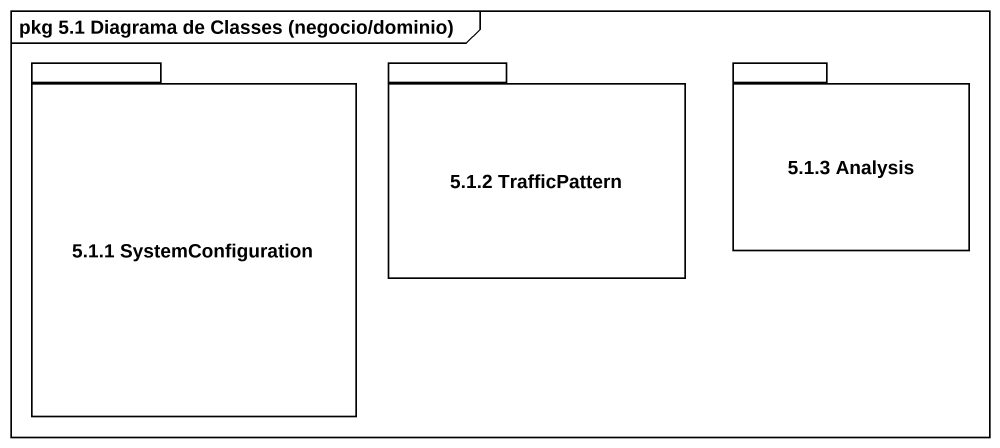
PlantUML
@startuml
mainframe pkg 5.1 Diagrama de Classes (negocio/dominio)
package "5.1.1 SystemConfiguration" as p5_1_1_SystemConfiguration {
}
package "5.1.2 TrafficPattern" as p5_1_2_TrafficPattern {
}
package "5.1.3 Analysis" as p5_1_3_Analysis {
}
@enduml
